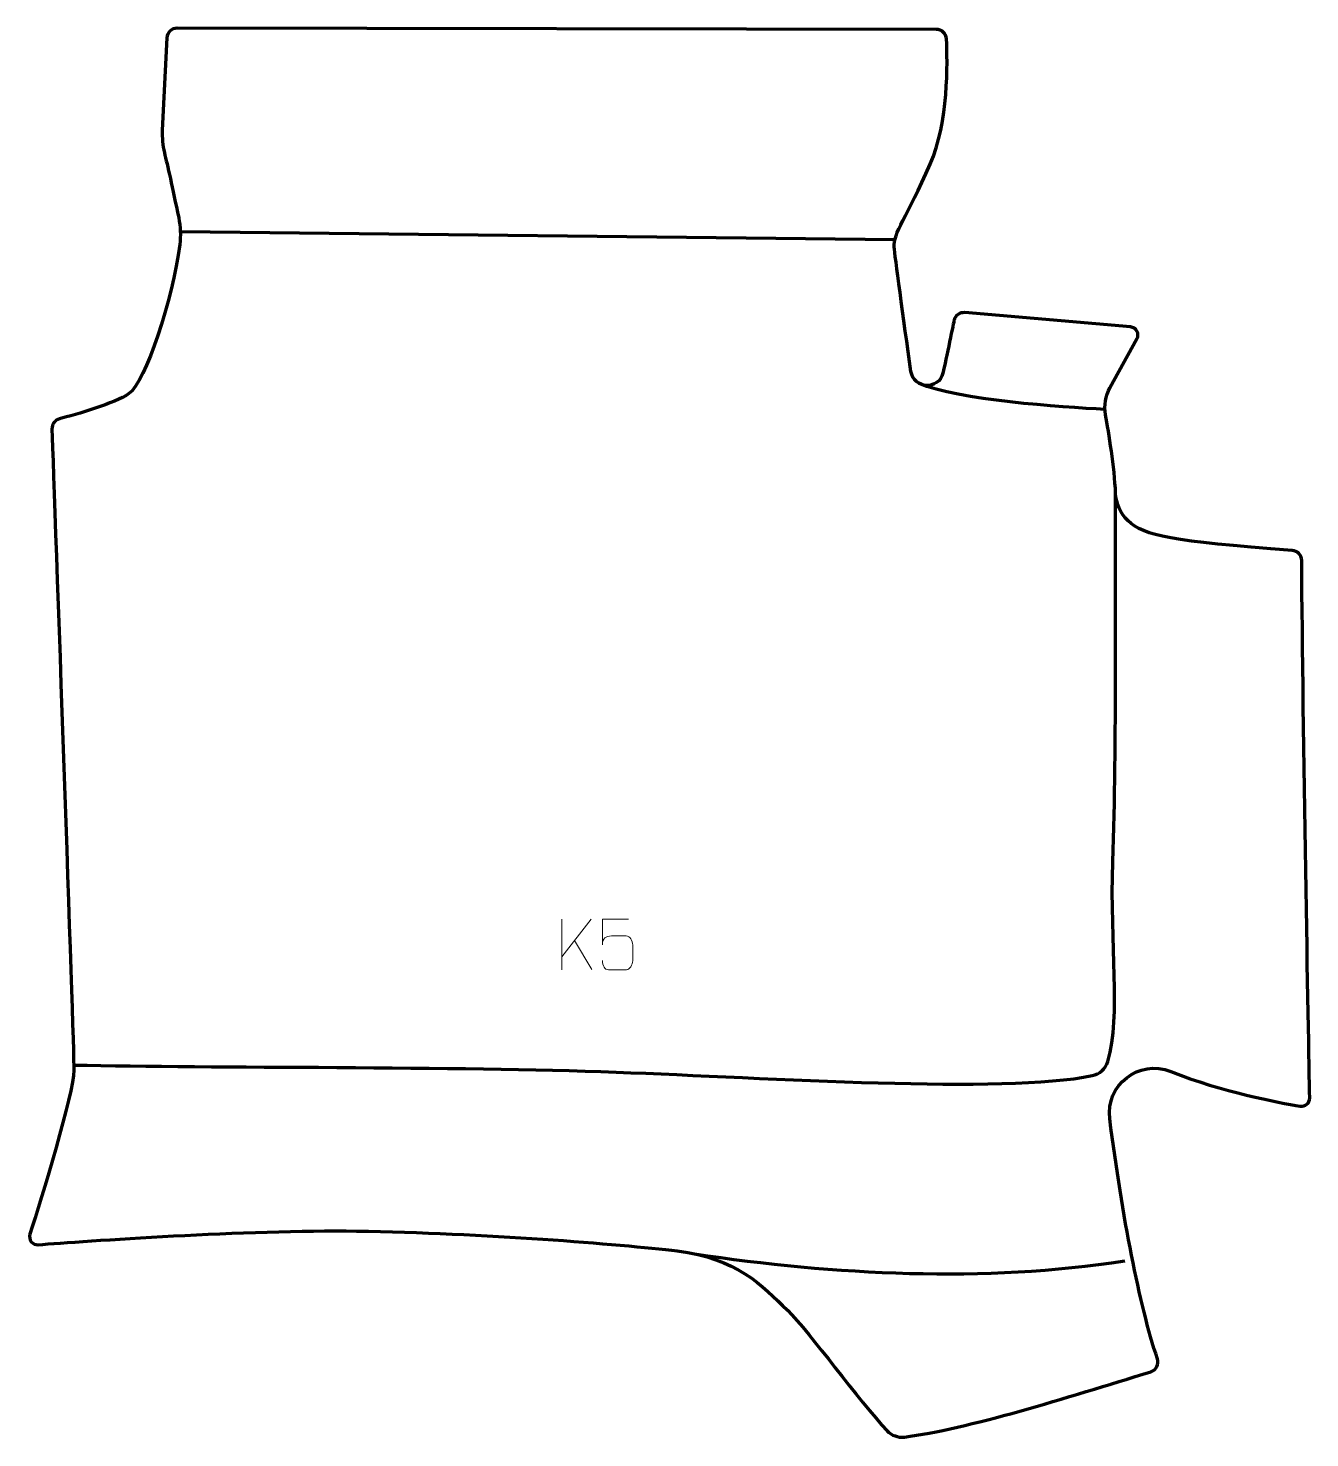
# Model space of a CAD drawing. Header units: millimetres. Extents: x -306 to 324, y -351 to 342.
import ezdxf

# ---------------------------------------------------------------- set-up
doc = ezdxf.new("R2010")
doc.units = ezdxf.units.MM
doc.header["$MEASUREMENT"] = 0
for name, color, linetype in [('layer 1', 7, 'Continuous'), ('layer 2', 7, 'Continuous'), ('layer 3', 7, 'Continuous')]:
    doc.layers.add(name, color=color, linetype=linetype)

msp = doc.modelspace()

# ---------------------------------------------------------------- linework, layer by layer
at = {"layer": 'layer 1', "color": 250, "lineweight": 9}
for points in [[(-43.7014, -96.2051), (-43.7014, -96.2051), (-43.7014, -121.1587), (-43.7014, -121.1587)], [(-29.3252, -96.2051), (-29.3252, -96.2051), (-43.7014, -114.8448), (-43.7014, -114.8448)], [(-28.9999, -121.0629), (-28.9999, -121.0629), (-37.4704, -106.7493), (-37.4704, -106.7493)]]:
    msp.add_open_spline(points, degree=3, dxfattribs=at)
msp.add_open_spline([(-10.9565, -96.2271), (-10.9565, -96.2271), (-23.8082, -96.2271), (-23.8082, -96.2271), (-23.8082, -96.2271), (-23.8079, -100.4577), (-23.8079, -104.6886), (-23.8082, -108.9198), (-23.8082, -108.9198), (-23.8085, -105.6097), (-22.1775, -104.5379), (-19.3655, -104.4774), (-19.3655, -104.4774), (-16.9259, -104.4771), (-14.4864, -104.4771), (-12.0472, -104.4774), (-12.0472, -104.4774), (-10.3974, -104.4706), (-8.9225, -106.8511), (-8.894, -108.9198), (-8.894, -108.9198), (-8.8943, -111.5071), (-8.8943, -114.0947), (-8.894, -116.6824), (-8.894, -116.6824), (-8.8478, -118.6418), (-10.3472, -121.0781), (-11.9731, -121.1366), (-11.9731, -121.1366), (-13.9296, -121.1363), (-18.8246, -121.1363), (-20.7816, -121.1366), (-20.7816, -121.1366), (-22.6271, -121.1454), (-23.7342, -119.1806), (-23.755, -116.6295)], degree=3, knots=[0, 0, 0, 0, 0.1, 0.1, 0.1, 0.1, 0.2, 0.2, 0.2, 0.2, 0.3, 0.3, 0.3, 0.3, 0.4, 0.4, 0.4, 0.4, 0.5, 0.5, 0.5, 0.5, 0.6, 0.6, 0.6, 0.6, 0.7, 0.7, 0.7, 0.7, 0.8, 0.8, 0.8, 0.8, 1, 1, 1, 1], dxfattribs=at)
at = {"layer": 'layer 2', "color": 230, "lineweight": 200}
msp.add_open_spline([(-300.8899, -256.2646), (-303.712, -256.4812), (-305.8613, -253.7772), (-305.0131, -251.0752), (-305.0131, -251.0752), (-299.5584, -233.693), (-283.4869, -181.55), (-283.4456, -170.5018), (-283.4456, -170.5018), (-283.3992, -158.0943), (-292.9239, 108.6189), (-294.2122, 144.6198), (-294.2122, 144.6198), (-294.2953, 146.9479), (-292.7594, 149.0216), (-290.5092, 149.618), (-290.5092, 149.618), (-282.2998, 151.7932), (-263.2539, 157.178), (-256.3853, 162.0052), (-256.3853, 162.0052), (-248.2795, 167.7015), (-234.931, 208.2372), (-231.4298, 235.2777), (-231.4298, 235.2777), (-230.8645, 239.6437), (-231.0463, 244.0746), (-231.9307, 248.3871), (-231.9307, 248.3871), (-234.9742, 263.2229), (-237.5053, 274.3075), (-238.9488, 280.428), (-238.9488, 280.428), (-239.8092, 284.0776), (-240.1534, 287.8272), (-239.9707, 291.5723), (-239.9707, 291.5723), (-239.9707, 291.5723), (-237.7639, 336.8535), (-237.7639, 336.8535), (-237.7639, 336.8535), (-237.6335, 339.5211), (-235.4321, 341.6167), (-232.7626, 341.6122), (-232.7626, 341.6122), (-232.7626, 341.6122), (140.2457, 341.0464), (140.2457, 341.0464), (140.2457, 341.0464), (142.9023, 341.0424), (145.093, 338.9636), (145.2318, 336.3087), (145.2318, 336.3087), (145.827, 324.9166), (146.312, 295.3804), (137.2118, 274.7781), (137.2118, 274.7781), (125.7229, 248.7675), (118.9792, 240.6442), (119.5368, 234.0401), (119.5368, 234.0401), (119.8405, 230.4421), (124.1596, 198.5247), (127.7991, 172.9334), (127.7991, 172.9334), (129.0365, 164.2319), (141.5076, 163.5561), (143.4803, 172.1199), (143.4803, 172.1199), (144.9676, 178.5745), (148.9542, 198.0426), (148.9542, 198.0426), (148.9542, 198.0426), (149.5496, 200.4266), (151.7867, 202.0245), (154.2335, 201.8141), (154.2335, 201.8141), (154.2335, 201.8141), (235.6257, 194.8045), (235.6257, 194.8045), (235.6257, 194.8045), (238.5094, 194.5562), (240.1831, 191.4202), (238.7864, 188.8839), (238.7864, 188.8839), (238.7864, 188.8839), (225.5591, 164.8699), (225.5591, 164.8699), (225.5591, 164.8699), (223.3454, 160.8516), (222.5779, 156.1961), (223.3883, 151.6795), (223.3883, 151.6795), (225.0346, 142.5074), (227.734, 125.9556), (228.3276, 113.0739), (228.3276, 113.0739), (228.5639, 107.9473), (230.6911, 103.0596), (234.4211, 99.5374), (234.4211, 99.5374), (242.5167, 91.8933), (255.7052, 89.5184), (315.1192, 84.9993), (315.1192, 84.9993), (317.71, 84.8024), (319.7195, 82.6549), (319.7397, 80.0548), (319.7397, 80.0548), (320.3631, -1.917), (323.1409, -155.283), (323.6716, -184.1394), (323.6716, -184.1394), (323.7174, -186.6361), (321.4922, -188.5602), (319.0309, -188.1522), (319.0309, -188.1522), (308.2347, -186.3628), (280.7473, -181.1666), (255.4186, -171.1081), (255.4186, -171.1081), (239.818, -164.9125), (223.2833, -177.7124), (225.4452, -194.3677), (225.4452, -194.3677), (231.7625, -243.0231), (239.867, -285.3039), (248.8491, -312.3145), (248.8491, -312.3145), (249.7332, -314.9745), (248.2672, -317.8395), (245.5914, -318.6697), (245.5914, -318.6697), (205.1384, -331.2198), (154.8645, -347.0019), (124.576, -350.7564), (124.576, -350.7564), (121.4324, -351.1457), (118.291, -350.0076), (116.1166, -347.7022), (116.1166, -347.7022), (102.1143, -332.8519), (78.4077, -299.6518), (67.0663, -288.4163), (67.0663, -288.4163), (54.6924, -276.1578), (41.8322, -262.7671), (12.9994, -259.3323), (12.9994, -259.3323), (-15.8332, -255.8975), (-81.974, -250.5255), (-144.6153, -249.554), (-144.6153, -249.554), (-198.1362, -248.7231), (-278.5949, -254.5502), (-300.8899, -256.2646)], degree=3, knots=[0, 0, 0, 0, 0.025, 0.025, 0.025, 0.025, 0.05, 0.05, 0.05, 0.05, 0.075, 0.075, 0.075, 0.075, 0.1, 0.1, 0.1, 0.1, 0.125, 0.125, 0.125, 0.125, 0.15, 0.15, 0.15, 0.15, 0.175, 0.175, 0.175, 0.175, 0.2, 0.2, 0.2, 0.2, 0.225, 0.225, 0.225, 0.225, 0.25, 0.25, 0.25, 0.25, 0.275, 0.275, 0.275, 0.275, 0.3, 0.3, 0.3, 0.3, 0.325, 0.325, 0.325, 0.325, 0.35, 0.35, 0.35, 0.35, 0.375, 0.375, 0.375, 0.375, 0.4, 0.4, 0.4, 0.4, 0.425, 0.425, 0.425, 0.425, 0.45, 0.45, 0.45, 0.45, 0.475, 0.475, 0.475, 0.475, 0.5, 0.5, 0.5, 0.5, 0.525, 0.525, 0.525, 0.525, 0.55, 0.55, 0.55, 0.55, 0.575, 0.575, 0.575, 0.575, 0.6, 0.6, 0.6, 0.6, 0.625, 0.625, 0.625, 0.625, 0.65, 0.65, 0.65, 0.65, 0.675, 0.675, 0.675, 0.675, 0.7, 0.7, 0.7, 0.7, 0.725, 0.725, 0.725, 0.725, 0.75, 0.75, 0.75, 0.75, 0.775, 0.775, 0.775, 0.775, 0.8, 0.8, 0.8, 0.8, 0.825, 0.825, 0.825, 0.825, 0.85, 0.85, 0.85, 0.85, 0.875, 0.875, 0.875, 0.875, 0.9, 0.9, 0.9, 0.9, 0.925, 0.925, 0.925, 0.925, 0.95, 0.95, 0.95, 0.95, 1, 1, 1, 1], dxfattribs=at)
at = {"layer": 'layer 3', "color": 142, "lineweight": 200}
for points in [[(119.8529, 237.5321), (119.8529, 237.5321), (-231.1279, 241.5435), (-231.1279, 241.5435)], [(223.0983, 154.2278), (201.7845, 155.4304), (150.6605, 158.6473), (131.7418, 167.0786)], [(21.4134, -260.6977), (90.0581, -271.0892), (164.0361, -274.8), (232.8374, -264.1701)]]:
    msp.add_open_spline(points, degree=3, dxfattribs=at)
msp.add_open_spline([(-283.482, -167.9619), (-215.3854, -169.4104), (-95.6486, -168.4651), (-17.0288, -171.4241), (-17.0288, -171.4241), (58.0942, -174.2521), (173.0691, -182.1116), (216.8682, -173.1568), (216.8682, -173.1568), (220.5103, -172.4121), (223.4489, -169.7181), (224.4772, -166.1461), (224.4772, -166.1461), (231.1404, -143.0088), (225.4835, -109.6546), (226.9439, -68.0016), (226.9439, -68.0016), (229.027, -8.6094), (227.9648, 63.7671), (228.3276, 113.0737)], degree=3, knots=[0, 0, 0, 0, 0.16666667, 0.16666667, 0.16666667, 0.16666667, 0.33333333, 0.33333333, 0.33333333, 0.33333333, 0.5, 0.5, 0.5, 0.5, 0.66666667, 0.66666667, 0.66666667, 0.66666667, 1, 1, 1, 1], dxfattribs=at)

doc.saveas('drawing.dxf')
